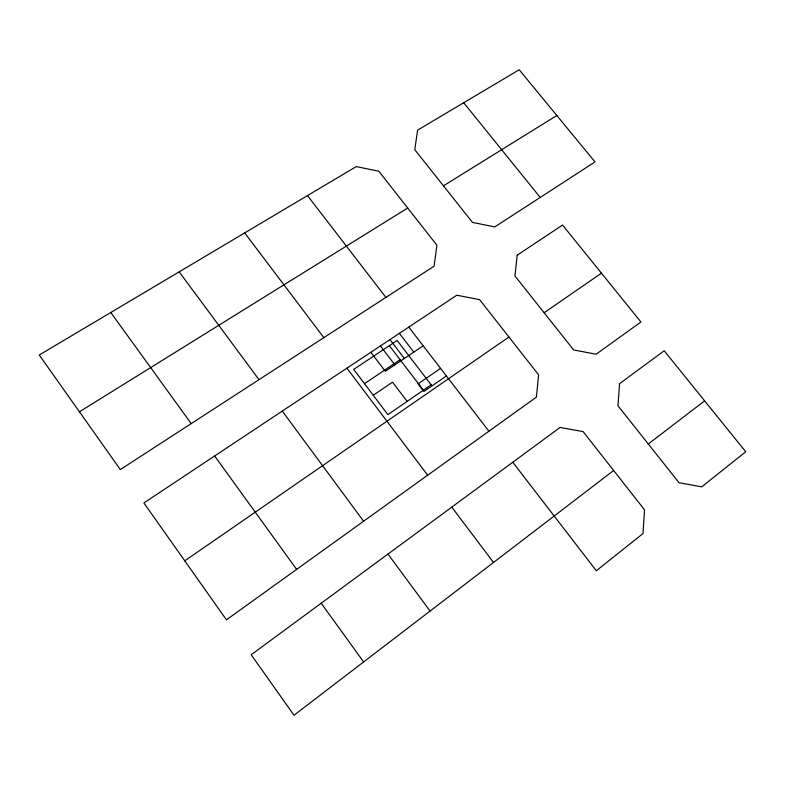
<?xml version="1.0" encoding="UTF-8"?>
<svg xmlns="http://www.w3.org/2000/svg" width="785" height="785" viewBox="0 0 785 785"><rect width="100%" height="100%" fill="white"/><g stroke="black" fill="none" stroke-linecap="round" stroke-linejoin="round"><path stroke-width="1.18" d="M613.654 470.48L293.992 715.253L251.19 654.739L560.068 427.442L583.127 431.622L644.534 509.838L643.013 533.545L596.315 570.744L512.762 462.228M648.273 443.996L704.636 400.87L745.75 451.758L701.721 486.828L679.054 482.736L617.942 405.757L619.581 383.649L664.208 350.777L704.636 400.87M363.602 521.23L226.433 619.836L143.9 502.94L456.791 295.229L479.606 299.644L538.608 374.837L536.4 397.122L363.602 521.23L282.257 411.085M446.4 375.966L423.89 391.509L418.042 383.855L440.571 368.4M184.75 560.843L508.955 337.02M544.142 312.734L601.467 273.151M373.248 395.257L392.529 382.148L407.16 401.37M423.164 345.802L385.327 371.305L370.844 352.269M364.485 383.679L400.095 359.707M385.906 297.397L120.311 469.577L39.25 355.006L356.253 166.597L378.831 171.228L436.892 245.214L434.115 266.174L385.906 297.397L307.485 195.602M540.217 197.447L494.736 226.914L472.501 222.42L414.765 149.68L417.6 130.143L519.209 69.747L595.001 161.926L540.217 197.447L463.7 102.756M556.82 115.493L443.437 185.839M79.432 411.811L407.719 208.005M408.779 327.08L488.918 431.21M399.369 333.331L413.803 352.112M389.919 339.601L404.373 358.47M389.36 345.655L423.38 390.184M380.411 345.92L394.884 364.868M244.685 232.89L323.832 337.638M346.901 368.165L427.678 475.229M451.787 507.149L493.49 562.452M179.176 271.846L259.011 379.665M387.976 554.082L430.033 611.034M110.803 312.509L191.206 423.615M321.212 603.253L363.592 661.892M214.639 455.977L296.632 569.38M517.217 255.154L514.931 275.947L573.649 349.953L596.109 354.221L640.923 321.997L562.57 225.06L517.217 255.154M431.171 384.807L387.908 414.647L353.692 369.411L397.161 340.464L431.171 384.807"/></g></svg>
